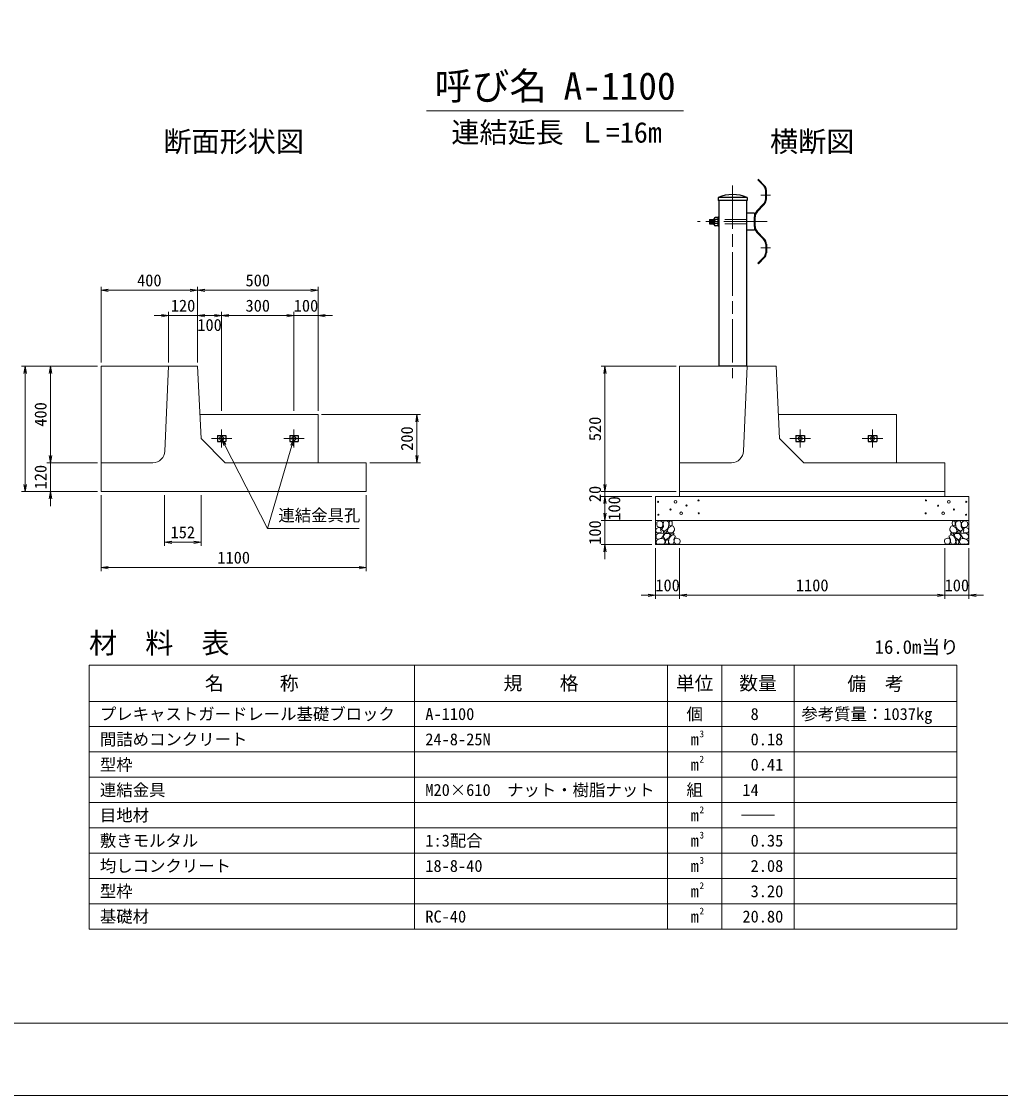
# Model space of a CAD drawing. Units: millimetres at full size, sheet at 1:15. Extents: x 0 to 12615, y 0 to 8910.
# Drawn here: x 5495 to 9556, y 0 to 4455 of the extents above; entities that cross this region are included whole.
import ezdxf
from ezdxf.enums import TextEntityAlignment as Align

# ---------------------------------------------------------------- set-up
doc = ezdxf.new("R2010")
doc.units = ezdxf.units.MM
doc.header["$LTSCALE"] = 15
doc.linetypes.add('CHAIN', pattern=[18.5, 12, -1.5, 3.5, -1.5])
doc.linetypes.add('DASHED_SPACED', pattern=[12, 6, -6])
for name, color, linetype, lineweight in [('D-BMK', 2, 'CHAIN', 13), ('D-DCR-HCHn', 4, 'Continuous', 9), ('D-MTR-FRAM', 7, 'Continuous', 13), ('D-MTR-LINE', 7, 'Continuous', 13), ('D-STR-DIM', 7, 'Continuous', 13), ('D-STR-STRn', 1, 'Continuous', 25), ('D-STR-TXT', 7, 'Continuous', 13), ('D-TTL', 2, 'Continuous', 13), ('D-TTL-TXT', 7, 'Continuous', 13)]:
    doc.layers.add(name, color=color, linetype=linetype, lineweight=lineweight)
doc.layers.add('D-MTR', color=7, linetype='Continuous')
doc.layers.add('D-MTR-TXT', color=7, linetype='Continuous')
doc.styles.add('ＭＳ ゴシック', font='')
doc.styles.get('ＭＳ ゴシック').set_extended_font_data('MS Gothic')

# ---------------------------------------------------------------- blocks, each defined once
blk = doc.blocks.new('open_arrow')
at = {"color": 0, "linetype": 'Continuous', "lineweight": -2}
blk.add_lwpolyline([(7.5, 1.25), (0, 0), (7.5, -1.25)], dxfattribs=at)

msp = doc.modelspace()

# ---------------------------------------------------------------- linework, layer by layer
at = {"layer": 'D-BMK'}
for p, q in [((8445.02, 3775), (8445.02, 2975)), ((8601.91, 3734.5), (8561.97, 3734.5)), ((8588.37, 3625), (8298.67, 3625)), ((8601.91, 3515.5), (8561.97, 3515.5)), ((6325.02, 2687.5), (6325.02, 2762.5)), ((6625.02, 2687.5), (6625.02, 2762.5)), ((8725.02, 2687.5), (8725.02, 2762.5)), ((9025.02, 2687.5), (9025.02, 2762.5)), ((6282.52, 2725), (6367.52, 2725)), ((6582.52, 2725), (6667.52, 2725)), ((8682.52, 2725), (8767.52, 2725)), ((8982.52, 2725), (9067.52, 2725))]:
    msp.add_line(p, q, dxfattribs=at)
at = {"layer": 'D-DCR-HCHn'}
for points in [[(8150.62, 2380.8), (8140.22, 2383.11), (8130.98, 2378.49), (8129.82, 2368.08), (8132.13, 2359.99), (8143.69, 2356.53), (8151.78, 2356.53), (8155.25, 2362.31), (8155.25, 2375.02)], [(8159.87, 2381.95), (8156.4, 2371.55), (8157.56, 2359.99), (8149.47, 2347.28), (8159.87, 2341.5), (8171.43, 2347.28), (8178.36, 2356.53), (8180.67, 2371.55), (8178.36, 2379.64), (8171.43, 2383.11)], [(8179.52, 2354.22), (8173.74, 2340.35), (8178.36, 2334.57), (8192.23, 2334.57), (8198.01, 2336.88), (8203.79, 2344.97), (8203.79, 2351.9), (8198.01, 2361.15), (8191.07, 2362.31)], [(8181.83, 2379.64), (8181.83, 2365.77), (8187.61, 2362.31), (8193.39, 2365.77), (8194.54, 2373.86), (8193.39, 2380.8), (8185.3, 2383.11)], [(9370.53, 2354.22), (9376.31, 2340.35), (9371.69, 2334.57), (9357.82, 2334.57), (9352.04, 2336.88), (9346.26, 2344.97), (9346.26, 2351.9), (9352.04, 2361.15), (9358.98, 2362.31)], [(9368.22, 2379.64), (9368.22, 2365.77), (9362.44, 2362.31), (9356.66, 2365.77), (9355.51, 2373.86), (9356.66, 2380.8), (9364.75, 2383.11)], [(9390.18, 2381.95), (9393.65, 2371.55), (9392.49, 2359.99), (9400.58, 2347.28), (9390.18, 2341.5), (9378.62, 2347.28), (9371.69, 2356.53), (9369.38, 2371.55), (9371.69, 2379.64), (9378.62, 2383.11)], [(9399.43, 2380.8), (9409.83, 2383.11), (9419.07, 2378.49), (9420.23, 2368.08), (9417.92, 2359.99), (9406.36, 2356.53), (9398.27, 2356.53), (9394.8, 2362.31), (9394.8, 2375.02)], [(8128.67, 2351.9), (8125.2, 2341.5), (8129.82, 2334.57), (8141.38, 2333.41), (8149.27, 2336.8), (8146, 2344.97), (8148.31, 2349.59), (8143.69, 2354.22), (8136.76, 2356.53)], [(8150.6, 2313.5), (8159.16, 2326.35), (8158.09, 2329.56), (8146.32, 2332.77), (8135.62, 2331.7), (8128.13, 2325.28), (8127.06, 2317.78), (8128.13, 2310.29), (8136.69, 2308.15)], [(8162.18, 2341.5), (8156.4, 2336.88), (8158.71, 2333.41), (8166.8, 2333.41), (8170.27, 2334.57), (8172.58, 2339.19), (8169.12, 2342.66)], [(8180.57, 2313.5), (8185.92, 2326.35), (8181.64, 2331.7), (8168.79, 2331.7), (8163.44, 2329.56), (8158.09, 2322.07), (8158.09, 2315.64), (8163.44, 2307.08), (8169.86, 2306.01)], [(8198.76, 2287.82), (8201.97, 2297.45), (8200.9, 2308.15), (8208.39, 2319.93), (8198.76, 2325.28), (8188.06, 2319.93), (8181.64, 2311.36), (8179.5, 2297.45), (8181.64, 2289.96), (8188.06, 2286.75)], [(8196.62, 2325.28), (8201.97, 2329.56), (8199.83, 2332.77), (8192.34, 2332.77), (8189.13, 2331.7), (8186.99, 2327.42), (8190.2, 2324.21)], [(9351.29, 2287.82), (9348.08, 2297.45), (9349.15, 2308.15), (9341.66, 2319.93), (9351.29, 2325.28), (9361.99, 2319.93), (9368.41, 2311.36), (9370.55, 2297.45), (9368.41, 2289.96), (9361.99, 2286.75)], [(9353.43, 2325.28), (9348.08, 2329.56), (9350.22, 2332.77), (9357.71, 2332.77), (9360.92, 2331.7), (9363.06, 2327.42), (9359.85, 2324.21)], [(9369.48, 2313.5), (9364.13, 2326.35), (9368.41, 2331.7), (9381.26, 2331.7), (9386.61, 2329.56), (9391.96, 2322.07), (9391.96, 2315.64), (9386.61, 2307.08), (9380.19, 2306.01)], [(9387.87, 2341.5), (9393.65, 2336.88), (9391.34, 2333.41), (9383.25, 2333.41), (9379.78, 2334.57), (9377.47, 2339.19), (9380.93, 2342.66)], [(9399.45, 2313.5), (9390.89, 2326.35), (9391.96, 2329.56), (9403.73, 2332.77), (9414.43, 2331.7), (9421.92, 2325.28), (9422.99, 2317.78), (9421.92, 2310.29), (9413.36, 2308.15)], [(9421.38, 2351.9), (9424.85, 2341.5), (9420.23, 2334.57), (9408.67, 2333.41), (9400.78, 2336.8), (9404.05, 2344.97), (9401.74, 2349.59), (9406.36, 2354.22), (9413.29, 2356.53)], [(8154.88, 2286.75), (8162.37, 2289.96), (8164.51, 2300.66), (8160.23, 2308.15), (8152.74, 2310.29), (8143.11, 2309.22), (8132.41, 2304.94), (8127.06, 2298.52), (8127.06, 2291.03), (8130.27, 2286.75), (8143.11, 2287.82)], [(8178.43, 2289.96), (8178.43, 2302.8), (8173.07, 2306.01), (8167.72, 2302.8), (8166.65, 2295.31), (8167.72, 2288.89), (8175.22, 2286.75)], [(8207.32, 2288.89), (8216.95, 2286.75), (8225.51, 2291.03), (8226.58, 2300.66), (8224.44, 2308.15), (8213.74, 2311.36), (8206.25, 2311.36), (8203.04, 2306.01), (8203.04, 2294.24)], [(9342.73, 2288.89), (9333.1, 2286.75), (9324.54, 2291.03), (9323.47, 2300.66), (9325.61, 2308.15), (9336.31, 2311.36), (9343.8, 2311.36), (9347.01, 2306.01), (9347.01, 2294.24)], [(9371.62, 2289.96), (9371.62, 2302.8), (9376.97, 2306.01), (9382.33, 2302.8), (9383.4, 2295.31), (9382.33, 2288.89), (9374.83, 2286.75)], [(9395.17, 2286.75), (9387.68, 2289.96), (9385.54, 2300.66), (9389.82, 2308.15), (9397.31, 2310.29), (9406.94, 2309.22), (9417.64, 2304.94), (9422.99, 2298.52), (9422.99, 2291.03), (9419.78, 2286.75), (9406.94, 2287.82)]]:
    msp.add_lwpolyline(points, close=True, dxfattribs=at)
for centre, radius in [((8135.75, 2462.43), 2.25), ((8208.36, 2462.43), 5.62), ((8303.16, 2468.48), 2.25), ((9246.89, 2468.48), 2.25), ((9341.69, 2462.43), 5.62), ((9414.3, 2462.43), 2.25), ((8136.89, 2408.92), 2.25), ((8187.32, 2430.76), 2.25), ((8231.69, 2414.97), 5.62), ((8253.71, 2447.35), 2.25), ((8304.3, 2414.97), 2.25), ((9245.75, 2414.97), 2.25), ((9297.32, 2446.64), 2.25), ((9318.36, 2414.97), 5.62), ((9362.73, 2430.76), 2.25), ((9413.16, 2408.92), 2.25)]:
    msp.add_circle(centre, radius, dxfattribs=at)
at = {"layer": 'D-MTR-FRAM'}
for p, q in [((5775.02, 1785), (9375.02, 1785)), ((5775.02, 1785), (5775.02, 690)), ((8700.02, 1785), (8700.02, 690)), ((9375.02, 1785), (9375.02, 690)), ((5775.02, 690), (9375.02, 690))]:
    msp.add_line(p, q, dxfattribs=at)
at = {"layer": 'D-MTR-LINE'}
for p, q in [((7125.02, 1785), (7125.02, 690)), ((8175.02, 1785), (8175.02, 690)), ((8400.02, 1785), (8400.02, 690)), ((5775.02, 1635), (9375.02, 1635)), ((5775.02, 1530), (9375.02, 1530)), ((5775.02, 1425), (9375.02, 1425)), ((5775.02, 1320), (9375.02, 1320)), ((5775.02, 1215), (9375.02, 1215)), ((8481.72, 1162.5), (8618.32, 1162.5)), ((5775.02, 1110), (9375.02, 1110)), ((5775.02, 1005), (9375.02, 1005)), ((5775.02, 900), (9375.02, 900)), ((5775.02, 795), (9375.02, 795))]:
    msp.add_line(p, q, dxfattribs=at)
at = {"layer": 'D-STR-DIM'}
for p, q in [((5825.02, 3040), (5825.02, 3355)), ((6225.02, 3040), (6225.02, 3355)), ((6225.02, 3040), (6225.02, 3355)), ((6725.02, 2840), (6725.02, 3355)), ((5825.02, 3340), (6225.02, 3340)), ((6725.02, 3340), (6225.02, 3340)), ((6045.02, 3235), (6285.02, 3235)), ((6105.02, 3040), (6105.02, 3250)), ((6225.02, 3040), (6225.02, 3250)), ((6225.02, 3040), (6225.02, 3250)), ((6225.02, 3235), (6325.02, 3235)), ((6325.02, 2840), (6325.02, 3250)), ((6325.02, 2840), (6325.02, 3250)), ((6325.02, 3235), (6625.02, 3235)), ((6565.02, 3235), (6785.02, 3235)), ((6625.02, 2840), (6625.02, 3250)), ((6625.02, 2840), (6625.02, 3250)), ((6725.02, 2840), (6725.02, 3250)), ((5810.02, 3025), (5495.02, 3025)), ((5510.02, 3025), (5510.02, 2505)), ((5810.02, 3025), (5600.02, 3025)), ((5615.02, 2625), (5615.02, 3025)), ((8210.02, 3025), (7900.02, 3025)), ((7915.02, 3025), (7915.02, 2505)), ((6740.02, 2825), (7150.02, 2825)), ((7135.02, 2625), (7135.02, 2825)), ((5615.02, 2445), (5615.02, 2685)), ((5810.02, 2625), (5600.02, 2625)), ((5810.02, 2625), (5600.02, 2625)), ((6940.02, 2625), (7150.02, 2625)), ((7915.02, 2565), (7915.02, 2425)), ((5810.02, 2505), (5495.02, 2505)), ((5810.02, 2505), (5600.02, 2505)), ((8210.02, 2505), (7900.02, 2505)), ((8210.02, 2505), (7900.02, 2505)), ((5825.02, 2490), (5825.02, 2175)), ((6088.02, 2490), (6088.02, 2280)), ((6240.02, 2490), (6240.02, 2280)), ((6925.02, 2490), (6925.02, 2175)), ((8110.02, 2485), (7900.02, 2485)), ((8110.02, 2485), (7900.02, 2485)), ((7915.02, 2485), (7915.02, 2385)), ((7915.02, 2445), (7915.02, 2225)), ((8110.02, 2385), (7900.02, 2385)), ((8110.02, 2385), (7900.02, 2385)), ((6240.02, 2295), (6088.02, 2295)), ((8110.02, 2285), (7900.02, 2285)), ((8125.02, 2270), (8125.02, 2060)), ((8225.02, 2270), (8225.02, 2060)), ((8225.02, 2270), (8225.02, 2060)), ((9325.02, 2270), (9325.02, 2060)), ((9325.02, 2270), (9325.02, 2060)), ((9425.02, 2270), (9425.02, 2060)), ((6925.02, 2190), (5825.02, 2190)), ((8065.02, 2075), (8285.02, 2075)), ((8225.02, 2075), (9325.02, 2075)), ((9265.02, 2075), (9485.02, 2075))]:
    msp.add_line(p, q, dxfattribs=at)
at = {"layer": 'D-STR-STRn'}
for p, q in [((8552.18, 3800), (8549.95, 3797.7)), ((8549.95, 3797.7), (8575.41, 3771.34)), ((8552.18, 3800), (8577.71, 3773.56)), ((8581.97, 3719.32), (8581.97, 3755.08)), ((8585.17, 3719.32), (8585.17, 3755.08)), ((8384.87, 3725), (8384.87, 3712.5)), ((8505.17, 3725), (8384.87, 3725)), ((8505.17, 3712.5), (8384.87, 3712.5)), ((8387.87, 3712.5), (8387.87, 3025)), ((8502.17, 3712.5), (8502.17, 3660)), ((8505.17, 3725), (8505.17, 3712.5)), ((8573.44, 3698.2), (8544.61, 3668.34)), ((8502.17, 3660), (8502.17, 3590)), ((8535.17, 3660), (8502.17, 3660)), ((8535.17, 3660), (8535.17, 3590)), ((8575.74, 3695.98), (8546.91, 3666.12)), ((8348.67, 3634), (8368.67, 3634)), ((8348.67, 3634), (8348.67, 3616)), ((8348.67, 3616), (8368.67, 3616)), ((8351.17, 3634), (8351.17, 3616)), ((8353.67, 3634), (8353.67, 3616)), ((8356.17, 3634), (8356.17, 3616)), ((8358.67, 3634), (8358.67, 3616)), ((8361.17, 3634), (8361.17, 3616)), ((8363.67, 3634), (8363.67, 3616)), ((8366.17, 3634), (8366.17, 3616)), ((8368.67, 3611.98), (8368.67, 3638.02)), ((8368.67, 3634), (8368.67, 3616)), ((8384.67, 3642.31), (8372.14, 3642.31)), ((8384.67, 3633.63), (8372.14, 3633.63)), ((8384.67, 3616.37), (8372.14, 3616.37)), ((8387.87, 3643.5), (8384.67, 3643.5)), ((8384.67, 3643.5), (8384.67, 3606.5)), ((8384.67, 3607.69), (8384.67, 3642.31)), ((8387.87, 3636), (8384.67, 3636)), ((8387.87, 3614), (8384.67, 3614)), ((8387.87, 3643.5), (8387.87, 3606.5)), ((8535.17, 3605), (8535.17, 3645)), ((8538.37, 3605), (8538.37, 3645)), ((8538.37, 3607.69), (8538.37, 3642.31)), ((8384.67, 3607.69), (8372.14, 3607.69)), ((8387.87, 3606.5), (8384.67, 3606.5)), ((8535.17, 3590), (8502.17, 3590)), ((8502.17, 3590), (8502.17, 3025)), ((8573.44, 3551.8), (8544.61, 3581.66)), ((8575.74, 3554.02), (8546.91, 3583.88)), ((8581.97, 3530.68), (8581.97, 3494.92)), ((8585.17, 3530.68), (8585.17, 3494.92)), ((8549.95, 3452.3), (8575.41, 3478.66)), ((8552.18, 3450), (8577.71, 3476.44)), ((8552.18, 3450), (8549.95, 3452.3)), ((8502.17, 3025), (8387.87, 3025)), ((6307.52, 2737.5), (6307.52, 2712.5)), ((6307.52, 2737.5), (6342.52, 2737.5)), ((6342.52, 2737.5), (6342.52, 2712.5)), ((6607.52, 2737.5), (6607.52, 2712.5)), ((6607.52, 2737.5), (6642.52, 2737.5)), ((6642.52, 2737.5), (6642.52, 2712.5)), ((8707.52, 2737.5), (8707.52, 2712.5)), ((8707.52, 2737.5), (8742.52, 2737.5)), ((8742.52, 2737.5), (8742.52, 2712.5)), ((9007.52, 2737.5), (9007.52, 2712.5)), ((9007.52, 2737.5), (9042.52, 2737.5)), ((9042.52, 2737.5), (9042.52, 2712.5)), ((6307.52, 2712.5), (6342.52, 2712.5)), ((6607.52, 2712.5), (6642.52, 2712.5)), ((8707.52, 2712.5), (8742.52, 2712.5)), ((9007.52, 2712.5), (9042.52, 2712.5))]:
    msp.add_line(p, q, dxfattribs=at)
at = {"layer": 'D-STR-STRn', "linetype": 'DASHED_SPACED', "lineweight": 13}
for p, q in [((8502.17, 3634.23), (8387.87, 3634.23)), ((8502.17, 3615.77), (8387.87, 3615.77))]:
    msp.add_line(p, q, dxfattribs=at)
at = {"layer": 'D-STR-STRn', "lineweight": 13}
for p, q in [((5825.02, 2625), (5825.02, 3025)), ((5825.02, 3025), (6145.02, 3025)), ((6105.02, 3025), (6090.06, 2672.88)), ((6145.02, 3025), (6225.02, 3025)), ((6225.02, 3025), (6240.02, 2725)), ((8225.02, 2625), (8225.02, 3025)), ((8225.02, 3025), (8545.02, 3025)), ((8505.02, 3025), (8490.06, 2672.88)), ((8545.02, 3025), (8625.02, 3025)), ((8625.02, 3025), (8640.02, 2725)), ((6235.02, 2825), (6725.02, 2825)), ((6725.02, 2825), (6725.02, 2625)), ((8635.02, 2825), (9125.02, 2825)), ((9125.02, 2825), (9125.02, 2625)), ((6240.02, 2725), (6340.02, 2625)), ((8640.02, 2725), (8740.02, 2625)), ((6040.1, 2625), (5825.02, 2625)), ((5825.02, 2505), (5825.02, 2625)), ((6340.02, 2625), (6925.02, 2625)), ((6925.02, 2505), (6925.02, 2625)), ((8440.1, 2625), (8225.02, 2625)), ((8225.02, 2505), (8225.02, 2625)), ((8740.02, 2625), (9325.02, 2625)), ((9325.02, 2505), (9325.02, 2625)), ((5825.02, 2505), (6925.02, 2505)), ((8225.02, 2505), (9325.02, 2505)), ((8225.02, 2505), (8225.02, 2485)), ((9325.02, 2505), (9325.02, 2485)), ((8125.02, 2485), (9425.02, 2485)), ((8125.02, 2485), (8125.02, 2385)), ((9425.02, 2385), (9425.02, 2485)), ((8125.02, 2285), (8125.02, 2385)), ((8125.02, 2385), (9425.02, 2385)), ((9425.02, 2385), (9425.02, 2285)), ((9425.02, 2285), (8125.02, 2285))]:
    msp.add_line(p, q, dxfattribs=at)
at = {"layer": 'D-STR-STRn'}
for centre in [(6325.02, 2725), (6625.02, 2725), (8725.02, 2725), (9025.02, 2725)]:
    msp.add_circle(centre, 8, dxfattribs=at)
for centre, radius, start, end in [((8558.57, 3755.08), 23.4, 0, 44), ((8558.57, 3755.08), 26.6, 0, 44), ((8445.02, 3580.25), 156.75, 67.4351, 112.5649), ((8551.57, 3719.32), 30.4, 316, 0), ((8551.57, 3719.32), 33.6, 316, 0), ((8568.77, 3645), 33.6, 136, 180), ((8568.77, 3645), 30.4, 136, 180), ((8373.12, 3637.97), 4.45, 102.80038, 257.19962), ((8381.17, 3625), 12.5, 136.3091, 223.6909), ((8373.12, 3612.03), 4.45, 102.80038, 257.19962), ((8568.77, 3605), 33.6, 180, 224), ((8568.77, 3605), 30.4, 180, 224), ((8551.57, 3530.68), 30.4, 0, 44), ((8551.57, 3530.68), 33.6, 0, 44), ((8558.57, 3494.92), 23.4, 316, 0), ((8558.57, 3494.92), 26.6, 316, 0)]:
    msp.add_arc(centre, radius, start, end, dxfattribs=at)
at = {"layer": 'D-STR-STRn', "lineweight": 13}
for centre in [(6040.1, 2675), (8440.1, 2675)]:
    msp.add_arc(centre, 50, 270, 357.56639, dxfattribs=at)
at = {"layer": 'D-STR-TXT'}
for points in [[(6325.02, 2725), (6338.67, 2698.28), (6515.57, 2351.92), (6895.02, 2351.92)], [(6625.02, 2725), (6616.58, 2696.21), (6515.57, 2351.92)]]:
    msp.add_lwpolyline(points, dxfattribs=at)
at = {"layer": 'D-TTL'}
for points in [[(0.02, 0), (12615.02, 0), (12615.02, 8910), (0.02, 8910)], [(300.02, 300), (12315.02, 300), (12315.02, 8610), (300.02, 8610)]]:
    msp.add_lwpolyline(points, close=True, dxfattribs=at)
at = {"layer": 'D-TTL-TXT'}
msp.add_line((7175.02, 4085), (8240.73, 4085), dxfattribs=at)

# ---------------------------------------------------------------- block references
at = {"layer": 'D-STR-DIM', "xscale": 4, "yscale": 4}
for p in [(5825.02, 3340), (6225.02, 3340), (6225.02, 3235), (6225.02, 3235), (6325.02, 3235), (6725.02, 3235), (6088.02, 2295), (5825.02, 2190), (8225.02, 2075), (8225.02, 2075), (9425.02, 2075)]:
    msp.add_blockref('open_arrow', p, dxfattribs=at)
for p, rotation in [((6225.02, 3340), 180), ((6725.02, 3340), 180), ((6105.02, 3235), 180), ((6325.02, 3235), 180), ((6625.02, 3235), 180), ((6625.02, 3235), 180), ((5510.02, 3025), 270), ((5615.02, 3025), 270), ((7915.02, 3025), 270), ((7135.02, 2825), 270), ((5615.02, 2625), 90), ((5615.02, 2625), 90), ((7135.02, 2625), 90), ((5510.02, 2505), 90), ((5615.02, 2505), 270), ((7915.02, 2505), 90), ((7915.02, 2505), 90), ((7915.02, 2485), 270), ((7915.02, 2485), 270), ((7915.02, 2385), 90), ((7915.02, 2385), 90), ((6240.02, 2295), 180), ((7915.02, 2285), 270), ((6925.02, 2190), 180), ((8125.02, 2075), 180), ((9325.02, 2075), 180), ((9325.02, 2075), 180)]:
    msp.add_blockref('open_arrow', p, dxfattribs=dict(at, rotation=rotation))
at = {"layer": 'D-STR-TXT', "xscale": 4, "yscale": 4}
for p, rotation in [((6325.02, 2725), 297.1), ((6625.02, 2725), 253.6)]:
    msp.add_blockref('open_arrow', p, dxfattribs=dict(at, rotation=rotation))

# ---------------------------------------------------------------- texts
at = {"layer": 'D-MTR', "style": 'ＭＳ ゴシック'}
msp.add_text('材\u3000料\u3000表', height=85.45, dxfattribs=at).set_placement((5775.02, 1808.55), align=Align.BOTTOM_LEFT)
msp.add_text('16.0m当り', height=56.96, dxfattribs=at).set_placement((9383.24, 1815), align=Align.BOTTOM_RIGHT)
at = {"layer": 'D-MTR-TXT', "style": 'ＭＳ ゴシック'}
for s, height, p in [('名\u3000\u3000\u3000称', 56.96, (6450.02, 1710)), ('規\u3000\u3000格', 56.96, (7650.02, 1710)), ('単位', 56.96, (8287.52, 1710)), ('数量', 56.96, (8550.02, 1710)), ('備\u3000考', 56.96, (9037.52, 1708.17)), ('個', 49.84, (8287.52, 1582.5)), ('m', 49.84, (8287.52, 1477.5)), ('m', 49.84, (8287.52, 1372.5)), ('組', 49.84, (8287.52, 1267.5)), ('m', 49.84, (8287.52, 1162.5)), ('m', 49.84, (8287.52, 1057.5)), ('m', 49.84, (8287.52, 952.5)), ('m', 49.84, (8287.52, 847.5)), ('m', 49.84, (8287.52, 742.5))]:
    msp.add_text(s, height=height, dxfattribs=at).set_placement(p, align=Align.MIDDLE_CENTER)
for s, p in [('プレキャストガードレール基礎ブロック', (5820.02, 1582.5)), ('A-1100', (7170.02, 1582.5)), ('参考質量：1037kg', (8730.02, 1582.5)), ('間詰めコンクリート', (5820.02, 1477.5)), ('24-8-25N', (7170.02, 1477.5)), ('型枠', (5820.02, 1372.5)), ('連結金具', (5820.02, 1267.5)), ('M20×610\u3000ナット・樹脂ナット', (7170.02, 1267.5)), ('目地材', (5820.02, 1162.5)), ('敷きモルタル', (5820.02, 1057.5)), ('1:3配合', (7170.02, 1057.5)), ('均しコンクリート', (5820.02, 952.5)), ('18-8-40', (7170.02, 952.5)), ('型枠', (5820.02, 847.5)), ('基礎材', (5820.02, 742.5)), ('RC-40', (7170.02, 742.5))]:
    msp.add_text(s, height=49.84, dxfattribs=at).set_placement(p, align=Align.MIDDLE_LEFT)
for s, p in [('8   ', (8655.02, 1582.5)), ('0.18', (8655.02, 1477.5)), ('0.41', (8655.02, 1372.5)), ('14   ', (8655.02, 1267.5)), ('0.35', (8655.02, 1057.5)), ('2.08', (8655.02, 952.5)), ('3.20', (8655.02, 847.5)), ('20.80', (8655.02, 742.5))]:
    msp.add_text(s, height=49.84, dxfattribs=at).set_placement(p, align=Align.MIDDLE_RIGHT)
for s, p in [('3', (8307.12, 1477.5)), ('2', (8307.12, 1372.5)), ('2', (8307.12, 1162.5)), ('3', (8307.12, 1057.5)), ('3', (8307.12, 952.5)), ('2', (8307.12, 847.5)), ('2', (8307.12, 742.5))]:
    msp.add_text(s, height=28.48, dxfattribs=at).set_placement(p, align=Align.BOTTOM_LEFT)
at = {"layer": 'D-STR-DIM', "style": 'ＭＳ ゴシック'}
for s, p in [('400', (6025.02, 3381.25)), ('500', (6475.02, 3381.25)), ('120', (6165.02, 3276.25)), ('300', (6475.02, 3276.25)), ('100', (6675.02, 3276.25)), ('100', (6275.02, 3196.25)), ('152', (6164.02, 2336.25)), ('1100', (6375.02, 2231.25)), ('100', (8175.02, 2116.25)), ('1100', (8775.02, 2116.25)), ('100', (9375.02, 2116.25))]:
    msp.add_text(s, height=49.84, dxfattribs=at).set_placement(p, align=Align.MIDDLE_CENTER)
for s, p in [('400', (5573.77, 2825)), ('520', (7873.77, 2765)), ('200', (7093.77, 2725)), ('120', (5573.77, 2565)), ('20', (7873.77, 2495)), ('100', (7953.77, 2435)), ('100', (7873.77, 2335))]:
    msp.add_text(s, height=49.84, rotation=90, dxfattribs=at).set_placement(p, align=Align.MIDDLE_CENTER)
at = {"layer": 'D-STR-TXT', "style": 'ＭＳ ゴシック'}
msp.add_text('連結金具孔', height=49.84, dxfattribs=at).set_placement((6560.57, 2366.92), align=Align.BOTTOM_LEFT)
at = {"layer": 'D-TTL-TXT', "style": 'ＭＳ ゴシック'}
for s, height, p in [('呼び名', 113.9, (7441.27, 4096.25)), ('A-1100', 113.9, (7975.98, 4096.25)), ('断面形状図', 85.45, (6375.02, 3888.61)), ('連結延長 Ｌ=16m', 85.45, (7714.7, 3926.72)), ('横断図', 85.45, (8775.02, 3888.61))]:
    msp.add_text(s, height=height, dxfattribs=at).set_placement(p, align=Align.BOTTOM_CENTER)

doc.saveas('drawing.dxf')
